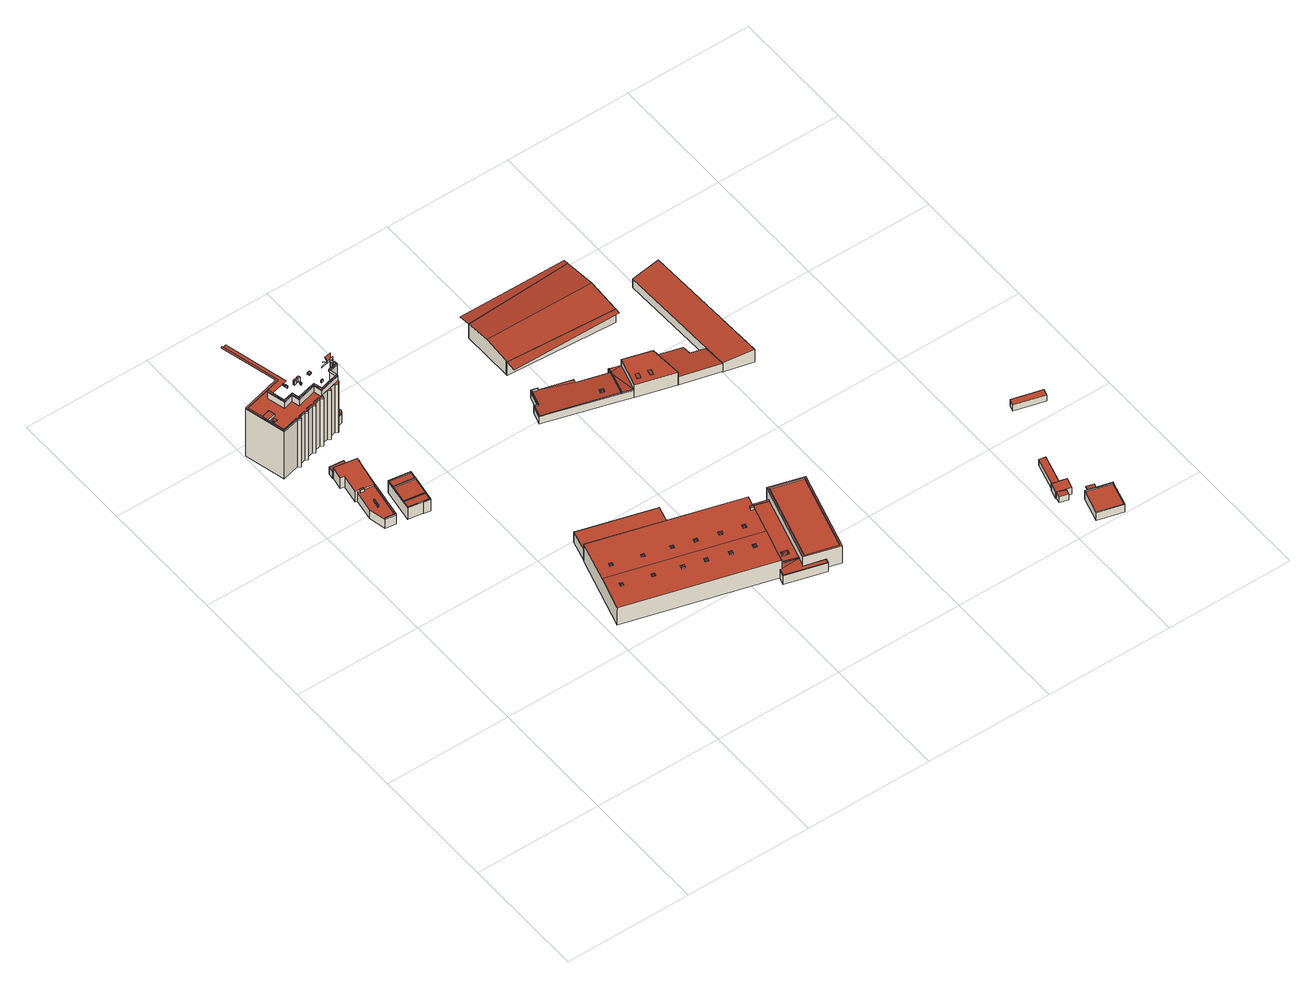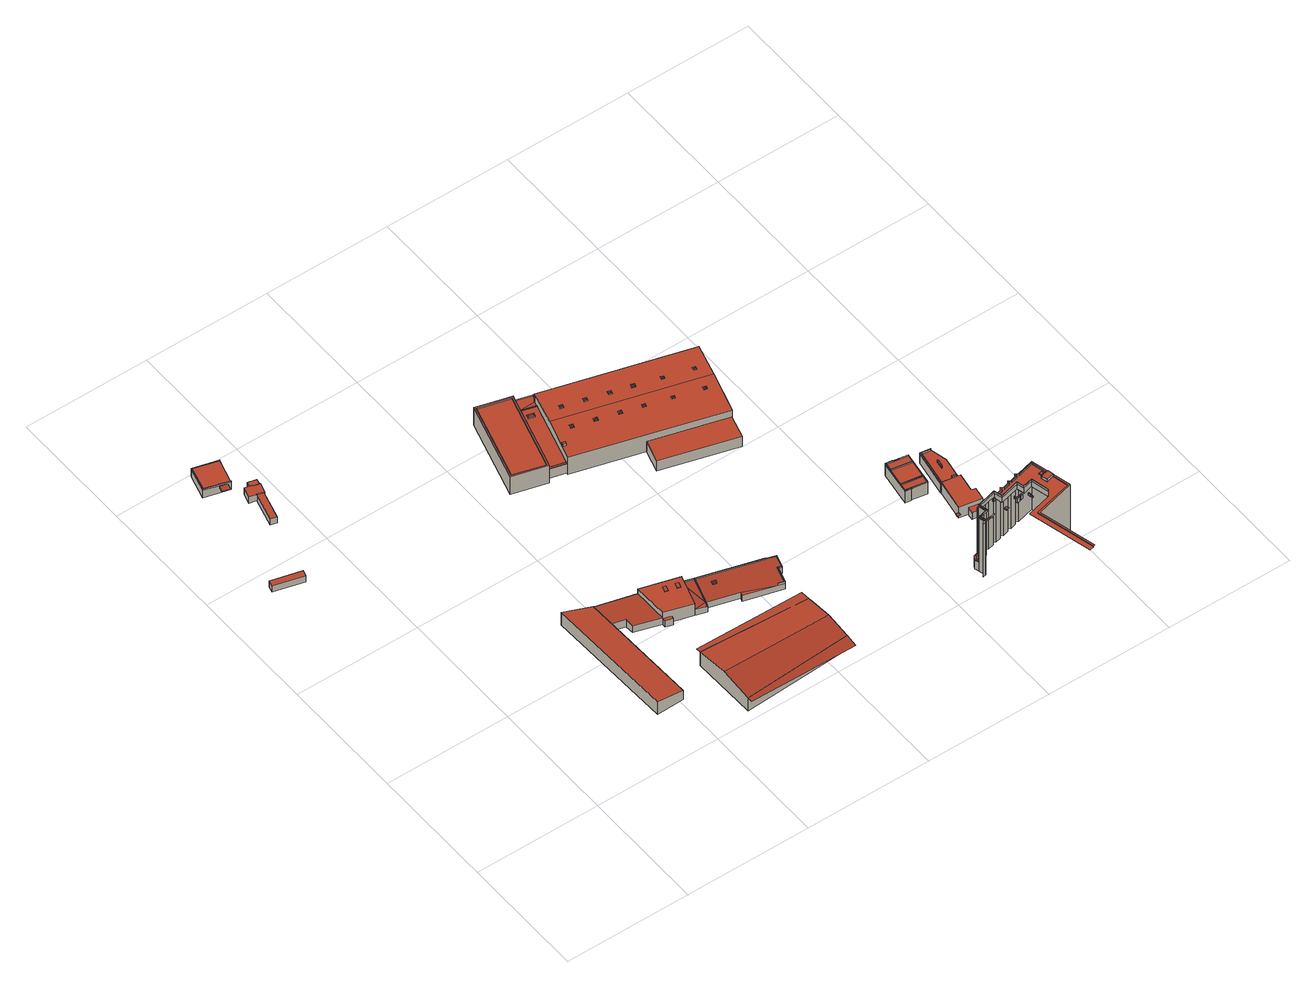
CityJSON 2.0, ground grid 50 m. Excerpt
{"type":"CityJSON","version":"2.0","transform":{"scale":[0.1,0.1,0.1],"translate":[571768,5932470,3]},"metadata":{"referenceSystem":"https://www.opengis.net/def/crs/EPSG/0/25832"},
"CityObjects":{
"building1":{"type":"Building","attributes":{"Grundfläche 2D":"2088.692137","Grundhöhe NN":"3.072"},"children":["building1-1","building1-2","building1-3","building1-4","building1-5","building1-6","building1-7","building1-8","building1-9","building1-10","building1-11"],"geometry":[{"type":"MultiSurface","lod":"3","boundaries":[[[0,1,2,3]],[[4,5,6,7]],[[0,8,9,10]],[[8,0,3,11]],[[12,6,5,13]],[[8,14,15,16,17,9]],[[12,13,18,19,20,21]],[[22,15,14,8,11,23]],[[19,24,25,20]],[[15,26,27,16]],[[26,15,22,28]],[[29,30,31,32]],[[29,32,33,34]],[[34,33,35]],[[35,36,37,34]],[[36,35,38,39]],[[24,40,41,25]],[[26,42,43,27]],[[33,44,35]],[[42,26,28,45]],[[32,46,44,33]],[[35,47,48,38]],[[32,31,49,46]],[[42,50,51,43]],[[40,52,53,41]],[[50,42,45,54]],[[35,44,47]],[[55,49,31,30,56,57,58,59,60,61,62,63,64,65,7,6,12,21,20,25,41,53,66,67,68,69,70,71,72,73,74,75,76,77,78]],[[50,79,80,51]],[[81,82,83,84,85,86,87,88,89,52,40,24,19,18,13,5,4,90,91,92,93,94,95,96,97,98,10,9,17,16,27,43,51,80,99,100,101,102,103,104,105,106,107,108,109]],[[66,53,52,89]],[[79,50,54,110]],[[46,49,55,111]],[[46,111,112,44]],[[44,112,113]],[[47,44,113]],[[47,113,114,48]],[[79,115,99,80]],[[69,68,67,66,89,88,87,86]],[[115,79,110,116]],[[117,100,99,115]],[[69,86,85,84,71,70]],[[117,115,116,118]],[[111,119,120,112]],[[113,121,122,114]],[[117,123,124,102,101,100]],[[125,124,123,117,118,126]],[[72,71,84,83]],[[111,55,78,119]],[[113,112,120,121]],[[124,127,103,102]],[[127,124,125,128]],[[73,72,83,82]],[[127,129,104,103]],[[129,127,128,130]],[[75,74,73,82,81,109]],[[109,108,76,75]],[[129,131,105,104]],[[129,130,132,131]],[[77,76,108,107]],[[133,119,78,77,107]],[[119,133,134,120]],[[120,134,135]],[[121,120,135]],[[136,137,106,105]],[[121,135,138,122]],[[136,105,131,132,139,140]],[[141,135,134,142,143,144]],[[137,145,146,133,107,106]],[[147,140,139,148]],[[149,147,148,150]],[[144,151,152,153,138,135,141]],[[154,143,142,134,133,146,155,156]],[[137,136,140,147,149,157,158,159,145]],[[157,149,150,160]],[[152,151,144,143,154,156,155]],[[158,157,160,161]],[[159,158,161,162]],[[163,164,153,152,165]],[[165,166,163]],[[165,152,155,167,166]],[[145,159,162,168]],[[169,170,171,172,146,145,168,173,174]],[[146,172,171,166,167,155]],[[175,176,174,173]],[[163,166,177]],[[178,179,180,181]],[[178,181,182,183,184,185]],[[186,187,164,163,177]],[[188,189,190,170,169,174,176,191,192]],[[166,171,193,194,195]],[[196,197,183]],[[189,198,193,171,170,190]],[[186,177,166,195,194]],[[199,192,191,176,175,200]],[[201,202,203,196,183]],[[201,204,187,186,205]],[[204,201,206,207,208,209,202,201,183,182]],[[205,206,201]],[[205,186,194,210,206]],[[189,188,192,199,211,212]],[[193,207,206,210,194]],[[193,198,189,212,213,207]],[[208,207,213,214]]],"semantics":{"surfaces":[{"type":"WallSurface"},{"type":"RoofSurface"}],"values":[0,0,0,0,0,0,0,0,0,0,0,0,0,1,1,0,0,0,1,0,0,0,0,0,0,0,1,1,0,1,0,0,0,0,1,1,0,0,0,0,0,0,0,0,0,0,0,0,0,1,0,0,0,0,0,0,0,0,0,0,0,0,1,1,0,0,0,1,0,0,0,0,0,1,0,1,0,0,0,1,1,0,0,0,0,1,0,0,0,1,0,1,0,1,0,1,0,0,1,1,0,0,0,0]}}]},
"building1-1":{"type":"BuildingInstallation","parents":["building1"],"geometry":[{"type":"MultiSurface","lod":"3","boundaries":[[[215,216,217,218]],[[219,220,218,217]],[[215,218,220,221]],[[216,215,221,222]],[[222,219,217,216]]],"semantics":{"surfaces":[{"type":"RoofSurface"},{"type":"WallSurface"}],"values":[0,1,1,1,1]}}]},
"building1-2":{"type":"BuildingInstallation","parents":["building1"],"geometry":[{"type":"MultiSurface","lod":"3","boundaries":[[[223,224,225,226,227]],[[225,224,90,4,7,228]],[[226,225,228,229]],[[63,92,91,223,227,226,229]],[[91,90,224,223]]],"semantics":{"surfaces":[{"type":"RoofSurface"},{"type":"WallSurface"}],"values":[0,1,1,1,1]}}]},
"building1-3":{"type":"BuildingInstallation","parents":["building1"],"geometry":[{"type":"MultiSurface","lod":"3","boundaries":[[[230,231,232,233]],[[233,232,234,235]],[[230,233,235,236]],[[231,230,236,237]],[[232,231,237,234]]],"semantics":{"surfaces":[{"type":"RoofSurface"},{"type":"WallSurface"}],"values":[0,1,1,1,1]}}]},
"building1-4":{"type":"BuildingInstallation","parents":["building1"],"geometry":[{"type":"MultiSurface","lod":"3","boundaries":[[[238,239,240,241]],[[241,240,242,243]],[[238,241,243,244]],[[239,238,244,245]],[[240,239,245,242]]],"semantics":{"surfaces":[{"type":"RoofSurface"},{"type":"WallSurface"}],"values":[0,1,1,1,1]}}]},
"building1-5":{"type":"BuildingInstallation","parents":["building1"],"geometry":[{"type":"MultiSurface","lod":"3","boundaries":[[[246,247,248,249]],[[249,248,250,251]],[[246,249,251,252]],[[247,246,252,253]],[[248,247,253,250]]],"semantics":{"surfaces":[{"type":"RoofSurface"},{"type":"WallSurface"}],"values":[0,1,1,1,1]}}]},
"building1-6":{"type":"BuildingInstallation","parents":["building1"],"geometry":[{"type":"MultiSurface","lod":"3","boundaries":[[[254,255,256,257]],[[257,256,258,259]],[[254,257,259,260]],[[255,254,260,261]],[[256,255,261,258]]],"semantics":{"surfaces":[{"type":"RoofSurface"},{"type":"WallSurface"}],"values":[0,1,1,1,1]}}]},
"building1-7":{"type":"BuildingInstallation","parents":["building1"],"geometry":[{"type":"MultiSurface","lod":"3","boundaries":[[[262,263,264,265,266]],[[264,263,267,268]],[[265,264,268,269]],[[266,265,269,270]],[[267,263,262,266,270,271]]],"semantics":{"surfaces":[{"type":"RoofSurface"},{"type":"WallSurface"}],"values":[0,1,1,1,1]}}]},
"building1-8":{"type":"BuildingInstallation","parents":["building1"],"geometry":[{"type":"MultiSurface","lod":"3","boundaries":[[[272,273,274,275]],[[275,274,276,277]],[[272,275,277,278]],[[273,272,278,279]],[[274,273,279,276]]],"semantics":{"surfaces":[{"type":"RoofSurface"},{"type":"WallSurface"}],"values":[0,1,1,1,1]}}]},
"building1-9":{"type":"BuildingInstallation","parents":["building1"],"geometry":[{"type":"MultiSurface","lod":"3","boundaries":[[[280,281,282,283]],[[284,281,280,285]],[[284,286,282,281]],[[286,287,283,282]],[[280,283,287,285]]],"semantics":{"surfaces":[{"type":"RoofSurface"},{"type":"WallSurface"}],"values":[0,1,1,1,1]}}]},
"building1-10":{"type":"BuildingInstallation","parents":["building1"],"geometry":[{"type":"MultiSurface","lod":"3","boundaries":[[[288,289,290,291,292,293,198,294,295,296]],[[169,174,289,288]],[[174,176,290,289]],[[176,191,192,292,291,290]],[[192,188,189,198,293,292]],[[198,189,190,294]],[[295,294,190,297]],[[296,295,297,298]],[[288,296,298,169]]],"semantics":{"surfaces":[{"type":"RoofSurface"},{"type":"WallSurface"}],"values":[0,1,1,1,1,1,1,1,1]}}]},
"building1-11":{"type":"BuildingInstallation","parents":["building1"],"geometry":[{"type":"MultiSurface","lod":"3","boundaries":[[[299,300,301,302]],[[300,299,303,304]],[[304,305,301,300]],[[306,302,301,305]],[[299,302,306,303]]],"semantics":{"surfaces":[{"type":"RoofSurface"},{"type":"WallSurface"}],"values":[0,1,1,1,1]}}]},
"building2":{"type":"Building","attributes":{"Grundfläche 2D":"209.558646","Grundhöhe NN":"3.446"},"children":["building2-1","building2-2","building2-3","building2-4","building2-5"],"geometry":[{"type":"Solid","lod":"3","boundaries":[[[[307,308,309,310,311,312,313,314,315,316]],[[317,318,319,320,321]],[[322,323,324,325,326,327,328]],[[329,322,328]],[[325,324,330,331]],[[326,325,331,332]],[[310,309,308,307,316,333,329,328,327,326,332,334]],[[335,322,329,333,316,336,337,338]],[[320,323,322,335,338,337,339,321]],[[323,320,340,330,324]],[[311,310,334,341]],[[312,311,341,342]],[[313,312,342,343]],[[314,313,343,344]],[[315,314,344,345]],[[316,315,345,336]],[[317,321,339,346]],[[318,317,346,347]],[[319,318,347,348]],[[320,319,348,340]],[[332,331,330,340,348,347,346,339,337,336,345,344,343,342,341,334]]]],"semantics":{"surfaces":[{"type":"RoofSurface"},{"type":"WallSurface"},{"type":"GroundSurface"}],"values":[[0,0,0,0,1,1,1,1,1,1,1,1,1,1,1,1,1,1,1,1,2]]}}]},
"building2-1":{"type":"BuildingInstallation","parents":["building2"],"geometry":[{"type":"MultiSurface","lod":"3","boundaries":[[[349,350,351,352]],[[352,351,353,354]],[[349,352,354,355]],[[350,349,355,356]],[[351,350,356,353]]],"semantics":{"surfaces":[{"type":"RoofSurface"},{"type":"WallSurface"}],"values":[0,1,1,1,1]}}]},
"building2-2":{"type":"BuildingInstallation","parents":["building2"],"geometry":[{"type":"MultiSurface","lod":"3","boundaries":[[[357,358,359,360]],[[360,359,361,362]],[[357,360,362,363]],[[358,357,363,364]],[[359,358,364,361]]],"semantics":{"surfaces":[{"type":"RoofSurface"},{"type":"WallSurface"}],"values":[0,1,1,1,1]}}]},
"building2-3":{"type":"BuildingInstallation","parents":["building2"],"geometry":[{"type":"MultiSurface","lod":"3","boundaries":[[[365,333,366,367,368,369,370,371,372]],[[333,316,307,366]],[[315,316,333,365]],[[367,366,307,373]],[[373,374,368,367]],[[369,368,374,375]],[[375,312,370,369]],[[312,313,371,370]],[[314,372,371,313]],[[314,315,365,372]]],"semantics":{"surfaces":[{"type":"RoofSurface"},{"type":"WallSurface"}],"values":[0,1,1,1,1,1,1,1,1,1]}}]},
"building2-4":{"type":"BuildingInstallation","parents":["building2"],"geometry":[{"type":"MultiSurface","lod":"3","boundaries":[[[376,377,378,379]],[[378,327,308,309,379]],[[376,379,309,380]],[[377,376,380,381]],[[308,327,378,377,381]]],"semantics":{"surfaces":[{"type":"RoofSurface"},{"type":"WallSurface"}],"values":[0,1,1,1,1]}}]},
"building2-5":{"type":"BuildingInstallation","parents":["building2"],"geometry":[{"type":"MultiSurface","lod":"3","boundaries":[[[382,335,383,384]],[[385,386,384,383]],[[386,387,382,384]],[[387,338,335,382]],[[338,385,383,335]],[[338,387,386,385]]],"semantics":{"surfaces":[{"type":"RoofSurface"},{"type":"WallSurface"},{"type":"OuterCeilingSurface"}],"values":[0,1,1,1,1,2]}}]},
"building3":{"type":"Building","attributes":{"Grundfläche 2D":"117.712034","Grundhöhe NN":"3.607"},"children":["building3-1","building3-2","building3-3","building3-4"],"geometry":[{"type":"Solid","lod":"3","boundaries":[[[[388,389,390,391,392,393,394,395]],[[391,390,396,397]],[[392,391,397,398]],[[393,392,398,399]],[[394,393,399,400]],[[395,394,400,401]],[[388,395,401,402]],[[389,388,402,403]],[[390,389,403,396]],[[403,402,401,400,399,398,397,396]]]],"semantics":{"surfaces":[{"type":"RoofSurface"},{"type":"WallSurface"},{"type":"GroundSurface"}],"values":[[0,1,1,1,1,1,1,1,1,2]]}}]},
"building3-1":{"type":"BuildingInstallation","parents":["building3"],"geometry":[{"type":"MultiSurface","lod":"3","boundaries":[[[404,405,406,407]],[[404,407,408,409]],[[406,405,410,411]]],"semantics":{"surfaces":[{"type":"RoofSurface"},{"type":"WallSurface"}],"values":[0,1,1]}}]},
"building3-2":{"type":"BuildingInstallation","parents":["building3"],"geometry":[{"type":"MultiSurface","lod":"3","boundaries":[[[412,405,404,413,414,415,416,417]],[[390,391,415,414]],[[416,418,419,417]],[[412,420,410,405]],[[409,421,413,404]]],"semantics":{"surfaces":[{"type":"RoofSurface"},{"type":"WallSurface"}],"values":[0,1,1,1,1]}}]},
"building3-3":{"type":"BuildingInstallation","parents":["building3"],"geometry":[{"type":"MultiSurface","lod":"3","boundaries":[[[422,423,424,425,426,414,413,427,407,406,428,429,430,416,415,431]],[[421,432,427,413]],[[408,407,427,432]],[[429,433,434,430]],[[411,435,428,406]],[[434,418,416,430]],[[391,392,431,415]],[[392,393,422,431]],[[393,394,423,422]],[[394,395,424,423]],[[395,388,425,424]],[[388,389,426,425]],[[389,390,414,426]]],"semantics":{"surfaces":[{"type":"RoofSurface"},{"type":"WallSurface"}],"values":[0,1,1,1,1,1,1,1,1,1,1,1,1]}}]},
"building3-4":{"type":"BuildingInstallation","parents":["building3"],"geometry":[{"type":"MultiSurface","lod":"3","boundaries":[[[417,429,428,412]],[[412,428,435,420]],[[429,417,419,433]]],"semantics":{"surfaces":[{"type":"RoofSurface"},{"type":"WallSurface"}],"values":[0,1,1]}}]},
"building4":{"type":"Building","attributes":{"Grundfläche 2D":"280.196807","Grundhöhe NN":"3.121"},"geometry":[{"type":"Solid","lod":"3","boundaries":[[[[436,437,438,439]],[[440,441,439,438]],[[441,442,436,439]],[[442,443,437,436]],[[443,440,438,437]],[[443,442,441,440]]]],"semantics":{"surfaces":[{"type":"RoofSurface"},{"type":"WallSurface"},{"type":"GroundSurface"}],"values":[[0,1,1,1,1,2]]}}]},
"building5":{"type":"Building","attributes":{"Grundfläche 2D":"2054.347065","Grundhöhe NN":"3.204"},"children":["building5-1","building5-2","building5-3","building5-4","building5-5","building5-6","building5-7","building5-8","building5-9","building5-10","building5-11","building5-12","building5-13","building5-14","building5-15","building5-16","building5-17"],"geometry":[{"type":"Solid","lod":"3","boundaries":[[[[444,445,446,447,448,449,450,451]],[[452,453,454,455,456]],[[457,458,459,456,455,460,461,462]],[[463,464,465,466,467,468,469,470,471,472]],[[473,468,467]],[[449,473,467,450]],[[444,451,450,467,474,475,445]],[[446,445,475,476]],[[477,454,453,452,478,479]],[[460,455,454,477,480]],[[468,457,462,461,460,480,481,470,469]],[[448,447,446,476,478,452,456,459,458,457,468,473,449]],[[463,472,482,483]],[[484,466,465,464,463,483,485]],[[467,466,484,474]],[[471,470,481,486]],[[472,471,486,482]],[[484,485,483,482,486,481,480,477,479,478,476,475,474]]]],"semantics":{"surfaces":[{"type":"RoofSurface"},{"type":"WallSurface"},{"type":"GroundSurface"}],"values":[[0,0,0,0,0,1,1,1,1,1,1,1,1,1,1,1,1,2]]}}]},
"building5-1":{"type":"BuildingInstallation","parents":["building5"],"geometry":[{"type":"MultiSurface","lod":"3","boundaries":[[[487,488,489,490]],[[490,489,447,444]],[[487,490,444,445]],[[488,487,445,446]],[[489,488,446,447]]],"semantics":{"surfaces":[{"type":"RoofSurface"},{"type":"WallSurface"}],"values":[0,1,1,1,1]}}]},
"building5-2":{"type":"BuildingInstallation","parents":["building5"],"geometry":[{"type":"MultiSurface","lod":"3","boundaries":[[[491,492,493,494]],[[491,494,495]],[[496,493,492]],[[496,495,494,493]],[[492,491,497,498]],[[498,499,496,492]],[[499,500,495,496]],[[500,497,491,495]]],"semantics":{"surfaces":[{"type":"RoofSurface"},{"type":"WallSurface"}],"values":[0,0,0,0,1,1,1,1]}}]},
"building5-3":{"type":"BuildingInstallation","parents":["building5"],"geometry":[{"type":"MultiSurface","lod":"3","boundaries":[[[501,502,503,504]],[[504,503,450,451]],[[501,504,451,448]],[[502,501,448,449]],[[503,502,449,450]]],"semantics":{"surfaces":[{"type":"RoofSurface"},{"type":"WallSurface"}],"values":[0,1,1,1,1]}}]},
"building5-4":{"type":"BuildingInstallation","parents":["building5"],"geometry":[{"type":"MultiSurface","lod":"3","boundaries":[[[505,506,507]],[[508,507,506,509]],[[510,506,505]],[[511,509,506,510]],[[512,513,505,507]],[[513,514,510,505]],[[514,515,516,509,511,510]],[[516,517,512,507,508,509]]],"semantics":{"surfaces":[{"type":"RoofSurface"},{"type":"WallSurface"}],"values":[0,0,0,0,1,1,1,1]}}]},
"building5-5":{"type":"BuildingInstallation","parents":["building5"],"geometry":[{"type":"MultiSurface","lod":"3","boundaries":[[[518,519,520]],[[520,519,521]],[[522,523,519,518]],[[521,519,523]],[[524,525,518,520]],[[525,526,527,523,522,518]],[[527,528,521,523]],[[528,524,520,521]]],"semantics":{"surfaces":[{"type":"RoofSurface"},{"type":"WallSurface"}],"values":[0,0,0,0,1,1,1,1]}}]},
"building5-6":{"type":"BuildingInstallation","parents":["building5"],"geometry":[{"type":"MultiSurface","lod":"3","boundaries":[[[529,530,531]],[[531,530,532]],[[533,530,529]],[[532,530,533]],[[534,535,529,531]],[[535,536,533,529]],[[536,537,532,533]],[[537,534,531,532]]],"semantics":{"surfaces":[{"type":"RoofSurface"},{"type":"WallSurface"}],"values":[0,0,0,0,1,1,1,1]}}]},
"building5-7":{"type":"BuildingInstallation","parents":["building5"],"geometry":[{"type":"MultiSurface","lod":"3","boundaries":[[[538,539,540,541]],[[541,540,542]],[[543,540,539]],[[542,540,543]],[[544,545,546,539,538,541]],[[546,547,543,539]],[[547,548,542,543]],[[548,544,541,542]]],"semantics":{"surfaces":[{"type":"RoofSurface"},{"type":"WallSurface"}],"values":[0,0,0,0,1,1,1,1]}}]},
"building5-8":{"type":"BuildingInstallation","parents":["building5"],"geometry":[{"type":"MultiSurface","lod":"3","boundaries":[[[549,550,551]],[[551,550,552]],[[553,550,549]],[[552,550,553]],[[554,555,549,551]],[[555,556,553,549]],[[556,557,552,553]],[[557,554,551,552]]],"semantics":{"surfaces":[{"type":"RoofSurface"},{"type":"WallSurface"}],"values":[0,0,0,0,1,1,1,1]}}]},
"building5-9":{"type":"BuildingInstallation","parents":["building5"],"geometry":[{"type":"MultiSurface","lod":"3","boundaries":[[[558,559,560]],[[561,560,559,562]],[[563,559,558]],[[562,559,563]],[[564,565,558,560]],[[565,566,563,558]],[[566,567,562,563]],[[567,568,564,560,561,562]]],"semantics":{"surfaces":[{"type":"RoofSurface"},{"type":"WallSurface"}],"values":[0,0,0,0,1,1,1,1]}}]},
"building5-10":{"type":"BuildingInstallation","parents":["building5"],"geometry":[{"type":"MultiSurface","lod":"3","boundaries":[[[569,570,571]],[[572,571,570,573]],[[574,570,569]],[[575,573,570,574]],[[576,577,569,571]],[[577,578,574,569]],[[578,579,580,573,575,574]],[[580,581,576,571,572,573]]],"semantics":{"surfaces":[{"type":"RoofSurface"},{"type":"WallSurface"}],"values":[0,0,0,0,1,1,1,1]}}]},
"building5-11":{"type":"BuildingInstallation","parents":["building5"],"geometry":[{"type":"MultiSurface","lod":"3","boundaries":[[[582,583,584]],[[584,583,585]],[[586,583,582]],[[585,583,586]],[[587,588,582,584]],[[588,589,586,582]],[[585,586,589,590]],[[587,584,585,590]]],"semantics":{"surfaces":[{"type":"RoofSurface"},{"type":"WallSurface"}],"values":[0,0,0,0,1,1,1,1]}}]},
"building5-12":{"type":"BuildingInstallation","parents":["building5"],"geometry":[{"type":"MultiSurface","lod":"3","boundaries":[[[591,592,593]],[[594,593,592,595]],[[596,592,591]],[[595,592,596]],[[597,598,591,593]],[[598,599,596,591]],[[599,600,595,596]],[[600,601,597,593,594,595]]],"semantics":{"surfaces":[{"type":"RoofSurface"},{"type":"WallSurface"}],"values":[0,0,0,0,1,1,1,1]}}]},
"building5-13":{"type":"BuildingInstallation","parents":["building5"],"geometry":[{"type":"MultiSurface","lod":"3","boundaries":[[[602,603,604]],[[604,603,605]],[[606,603,602]],[[605,603,606]],[[607,608,602,604]],[[608,609,606,602]],[[609,610,605,606]],[[610,607,604,605]]],"semantics":{"surfaces":[{"type":"RoofSurface"},{"type":"WallSurface"}],"values":[0,0,0,0,1,1,1,1]}}]},
"building5-14":{"type":"BuildingInstallation","parents":["building5"],"geometry":[{"type":"MultiSurface","lod":"3","boundaries":[[[611,612,613]],[[614,613,612,615]],[[616,612,611]],[[615,612,616]],[[617,618,611,613]],[[618,619,616,611]],[[619,620,615,616]],[[620,621,617,613,614,615]]],"semantics":{"surfaces":[{"type":"RoofSurface"},{"type":"WallSurface"}],"values":[0,0,0,0,1,1,1,1]}}]},
"building5-15":{"type":"BuildingInstallation","parents":["building5"],"geometry":[{"type":"MultiSurface","lod":"3","boundaries":[[[622,623,624]],[[624,623,625]],[[626,627,623,622]],[[625,623,627]],[[628,629,622,624]],[[629,630,631,627,626,622]],[[631,632,625,627]],[[632,628,624,625]]],"semantics":{"surfaces":[{"type":"RoofSurface"},{"type":"WallSurface"}],"values":[0,0,0,0,1,1,1,1]}}]},
"building5-16":{"type":"BuildingInstallation","parents":["building5"],"geometry":[{"type":"MultiSurface","lod":"3","boundaries":[[[633,634,635,636]],[[636,635,637,638]],[[638,639,633,636]],[[634,633,639,640]],[[640,637,635,634]]],"semantics":{"surfaces":[{"type":"RoofSurface"},{"type":"WallSurface"}],"values":[0,1,1,1,1]}}]},
"building5-17":{"type":"BuildingInstallation","parents":["building5"],"geometry":[{"type":"MultiSurface","lod":"3","boundaries":[[[641,642,643,644,645,646,647,648]],[[464,649,644,643]],[[645,644,649,650]],[[646,645,650,469]],[[470,647,646,469]],[[470,471,648,647]],[[471,472,641,648]],[[472,463,642,641]],[[463,464,643,642]]],"semantics":{"surfaces":[{"type":"RoofSurface"},{"type":"WallSurface"}],"values":[0,1,1,1,1,1,1,1,1]}}]},
"building6":{"type":"Building","attributes":{"Grundfläche 2D":"467.227679","Grundhöhe NN":"3.213"},"geometry":[{"type":"Solid","lod":"3","boundaries":[[[[651,652,653,654]],[[655,656,657,658,659,660],[661,662,663,664]],[[651,654,663,662]],[[652,651,662,661]],[[661,664,653,652]],[[663,654,653,664]],[[655,660,665,666]],[[656,655,666,667]],[[484,658,657,656,667,668]],[[665,660,659,658,484,669]],[[669,484,668,667,666,665]]]],"semantics":{"surfaces":[{"type":"RoofSurface"},{"type":"WallSurface"},{"type":"GroundSurface"}],"values":[[0,0,1,1,1,1,1,1,1,1,2]]}}]},
"building7":{"type":"Building","attributes":{"Grundfläche 2D":"555.078915","Grundhöhe NN":"3.482"},"children":["building7-1","building7-2","building7-3","building7-4","building7-5","building7-6"],"geometry":[{"type":"Solid","lod":"3","boundaries":[[[[670,671,672,673,674]],[[675,676,677,678,679,680,681,682,683,684,685,686]],[[677,676,675,687,688]],[[689,690,677,688,687]],[[691,679,678]],[[692,693,694,695]],[[670,696,697,695,671]],[[698,687,672,671,695,694,699]],[[700,674,673,672,687,675,686]],[[674,700,686,701,696,670]],[[692,695,697,702]],[[693,692,702,703]],[[694,693,703,699]],[[689,687,698,704]],[[677,690,689,704,705]],[[678,677,705,706]],[[691,678,706,707]],[[680,679,691,707,708]],[[681,680,708,709]],[[682,681,709,710]],[[683,682,710,711]],[[701,686,685,684,683,711,712]],[[706,705,704,698,699,703,702,697,696,701,712,711,710,709,708,707]]]],"semantics":{"surfaces":[{"type":"RoofSurface"},{"type":"WallSurface"},{"type":"GroundSurface"}],"values":[[0,0,0,0,0,0,1,1,1,1,1,1,1,1,1,1,1,1,1,1,1,1,2]]}}]},
"building7-1":{"type":"BuildingInstallation","parents":["building7"],"geometry":[{"type":"MultiSurface","lod":"3","boundaries":[[[713,714,715,716]],[[716,715,717,718]],[[713,716,718,719]],[[714,713,719,720]],[[715,714,720,717]]],"semantics":{"surfaces":[{"type":"RoofSurface"},{"type":"WallSurface"}],"values":[0,1,1,1,1]}}]},
"building7-2":{"type":"BuildingInstallation","parents":["building7"],"geometry":[{"type":"MultiSurface","lod":"3","boundaries":[[[721,722,723,724]],[[724,723,725,726]],[[721,724,726,727]],[[722,721,727,728]],[[723,722,728,725]]],"semantics":{"surfaces":[{"type":"RoofSurface"},{"type":"WallSurface"}],"values":[0,1,1,1,1]}}]},
"building7-3":{"type":"BuildingInstallation","parents":["building7"],"geometry":[{"type":"MultiSurface","lod":"3","boundaries":[[[729,730,731]],[[729,732,730]],[[729,731,733]],[[729,733,732]],[[731,730,734,735]],[[733,731,735,736]],[[732,733,736,737]],[[730,732,737,734]]],"semantics":{"surfaces":[{"type":"RoofSurface"},{"type":"WallSurface"}],"values":[0,0,0,0,1,1,1,1]}}]},
"building7-4":{"type":"BuildingInstallation","parents":["building7"],"geometry":[{"type":"MultiSurface","lod":"3","boundaries":[[[738,739,740,741,742]],[[743,742,741,740,744,745]],[[743,746,738,742]],[[685,739,738,746,684]]],"semantics":{"surfaces":[{"type":"RoofSurface"},{"type":"WallSurface"}],"values":[0,1,1,1]}}]},
"building7-5":{"type":"BuildingInstallation","parents":["building7"],"geometry":[{"type":"MultiSurface","lod":"3","boundaries":[[[747,739,700,748]],[[740,739,747,749]],[[750,751,752,740,749,753]],[[751,750,754]],[[675,748,700,686]],[[675,755,747,748]],[[755,676,756,688,757,754,750,753,749,747]],[[757,690,751,754]],[[690,677,744,740,752,751]],[[700,739,685,686]]],"semantics":{"surfaces":[{"type":"RoofSurface"},{"type":"WallSurface"}],"values":[0,0,0,0,1,1,1,1,1,1]}}]},
"building7-6":{"type":"BuildingInstallation","parents":["building7"],"geometry":[{"type":"MultiSurface","lod":"3","boundaries":[[[758,759,760,761,762,763,764,765,766,767,746,743,768,769]],[[679,680,764,763]],[[680,681,765,764]],[[681,682,766,765]],[[682,683,767,766]],[[683,684,746,767]],[[745,770,771,769,768,743]],[[758,769,771,772]],[[760,759,758,772,773,774]],[[761,760,774,775]],[[762,761,775,776]],[[776,679,763,762]]],"semantics":{"surfaces":[{"type":"RoofSurface"},{"type":"WallSurface"}],"values":[0,1,1,1,1,1,1,1,1,1,1,1]}}]},
"building8":{"type":"Building","attributes":{"Grundfläche 2D":"1013.643381","Grundhöhe NN":"3.316"},"geometry":[{"type":"Solid","lod":"3","boundaries":[[[[777,778,779,780,781,782,783]],[[777,783,784,785,786,787]],[[788,778,777,787,789,790]],[[779,778,788,791]],[[782,779,791,792]],[[784,783,782,792,793]],[[787,784,793,789]],[[793,792,791,788,790,789]],[[781,780,779,782]],[[784,787,786,785]]]],"semantics":{"surfaces":[{"type":"RoofSurface"},{"type":"WallSurface"},{"type":"GroundSurface"}],"values":[[0,0,1,1,1,1,1,2,0,0]]}}]},
"building9":{"type":"Building","attributes":{"Grundfläche 2D":"181.516519","Grundhöhe NN":"3.491"},"geometry":[{"type":"Solid","lod":"3","boundaries":[[[[794,795,796,797,798,799]],[[696,800,799,798]],[[800,801,794,799]],[[801,802,795,794]],[[802,803,796,795]],[[803,697,797,796]],[[697,696,798,797]],[[697,803,802,801,800,696]]]],"semantics":{"surfaces":[{"type":"RoofSurface"},{"type":"WallSurface"},{"type":"GroundSurface"}],"values":[[0,1,1,1,1,1,1,2]]}}]},
"building10":{"type":"Building","attributes":{"Grundfläche 2D":"543.459999","Grundhöhe NN":"3.403"},"geometry":[{"type":"Solid","lod":"3","boundaries":[[[[804,805,806,807]],[[805,804,808,809]],[[806,805,809,810]],[[807,806,810,811]],[[804,807,811,808]],[[809,808,811,810]]]],"semantics":{"surfaces":[{"type":"RoofSurface"},{"type":"WallSurface"},{"type":"GroundSurface"}],"values":[[0,1,1,1,1,2]]}}]},
"building11":{"type":"Building","attributes":{"Grundfläche 2D":"7.458236","Grundhöhe NN":"3.162"},"geometry":[{"type":"Solid","lod":"3","boundaries":[[[[812,813,814,815,816,817]],[[818,819,817,816]],[[819,820,812,817]],[[820,821,813,812]],[[821,822,814,813]],[[822,823,815,814]],[[823,818,816,815]],[[823,822,821,820,819,818]]]],"semantics":{"surfaces":[{"type":"RoofSurface"},{"type":"WallSurface"},{"type":"GroundSurface"}],"values":[[0,1,1,1,1,1,1,2]]}}]},
"building12":{"type":"Building","attributes":{"Grundfläche 2D":"23.885582","Grundhöhe NN":"3.164"},"geometry":[{"type":"Solid","lod":"3","boundaries":[[[[824,825,826,827,828,829,830,831]],[[827,826,832,823]],[[828,827,823,822]],[[829,828,822,833]],[[830,829,833,834]],[[831,830,834,835]],[[824,831,835,836]],[[825,824,836,837]],[[826,825,837,832]],[[837,836,835,834,833,822,823,832]]]],"semantics":{"surfaces":[{"type":"RoofSurface"},{"type":"WallSurface"},{"type":"GroundSurface"}],"values":[[0,1,1,1,1,1,1,1,1,2]]}}]},
"building13":{"type":"Building","attributes":{"Grundfläche 2D":"29.261372","Grundhöhe NN":"3.168"},"geometry":[{"type":"Solid","lod":"3","boundaries":[[[[838,839,840,841]],[[839,838,836,842]],[[840,839,842,843]],[[841,840,843,844]],[[838,841,844,836]],[[842,836,844,843]]]],"semantics":{"surfaces":[{"type":"RoofSurface"},{"type":"WallSurface"},{"type":"GroundSurface"}],"values":[[0,1,1,1,1,2]]}}]},
"building14":{"type":"Building","attributes":{"Grundfläche 2D":"104.877637","Grundhöhe NN":"3.150"},"children":["building14-1","building14-2","building14-3"],"geometry":[{"type":"Solid","lod":"3","boundaries":[[[[845,846,847,848,849,850,851,852]],[[852,851,850,853,854]],[[846,845,852,854,855]],[[849,848,847,846,855,856]],[[850,849,856,853]],[[855,854,853,856]]]],"semantics":{"surfaces":[{"type":"RoofSurface"},{"type":"WallSurface"},{"type":"GroundSurface"}],"values":[[0,1,1,1,1,2]]}}]},
"building14-1":{"type":"BuildingInstallation","parents":["building14"],"geometry":[{"type":"MultiSurface","lod":"3","boundaries":[[[857,858,859,860,861,862]],[[863,859,858,864]],[[863,848,860,859]],[[848,849,861,860]],[[849,850,862,861]],[[850,851,857,862]]],"semantics":{"surfaces":[{"type":"RoofSurface"},{"type":"WallSurface"}],"values":[0,1,1,1,1,1]}}]},
"building14-2":{"type":"BuildingInstallation","parents":["building14"],"geometry":[{"type":"MultiSurface","lod":"3","boundaries":[[[865,866,867,868,869,870,871]],[[852,845,846,869,868]],[[846,847,870,869]],[[870,847,872,873,864,858,857,867,866,865,871]],[[852,868,867,857,851]]],"semantics":{"surfaces":[{"type":"RoofSurface"},{"type":"WallSurface"}],"values":[0,1,1,1,1]}}]},
"building14-3":{"type":"BuildingInstallation","parents":["building14"],"geometry":[{"type":"MultiSurface","lod":"3","boundaries":[[[874,875,876,877]],[[878,879,877,876]],[[879,880,874,877]],[[880,881,875,874]],[[881,878,876,875]],[[881,880,879,878]]],"semantics":{"surfaces":[{"type":"RoofSurface"},{"type":"WallSurface"},{"type":"OuterCeilingSurface"}],"values":[0,1,1,1,1,2]}}]},
"building15":{"type":"Building","attributes":{"Grundfläche 2D":"29.310380","Grundhöhe NN":"3.277"},"geometry":[{"type":"Solid","lod":"3","boundaries":[[[[882,883,884,885]],[[886,887,885,884]],[[887,888,882,885]],[[888,889,883,882]],[[889,886,884,883]],[[889,888,887,886]]]],"semantics":{"surfaces":[{"type":"RoofSurface"},{"type":"WallSurface"},{"type":"GroundSurface"}],"values":[[0,1,1,1,1,2]]}}]}
},
"vertices":[
[47,1800,233],[6,1960,233],[6,1960,1],[47,1800,1],[35,1869,238],[51,1806,238],[51,1806,233],[35,1869,233],[113,1817,233],[113,1817,238],[47,1800,238],[113,1817,1],[114,1822,233],[114,1822,238],[121,1813,233],[125,1810,233],[125,1810,238],[121,1813,238],[116,1821,238],[124,1817,238],[124,1817,233],[116,1821,233],[125,1810,1],[121,1813,1],[128,1825,238],[128,1825,233],[131,1822,233],[131,1822,238],[131,1822,1],[94,1954,262],[94,1954,233],[112,1885,233],[112,1885,262],[112,1885,266],[94,1954,266],[113,1887,272],[97,1955,272],[96,1954,271],[113,1887,262],[97,1955,262],[153,1832,238],[153,1832,233],[153,1827,233],[153,1827,238],[150,1895,266],[153,1827,1],[150,1895,262],[152,1897,272],[152,1897,262],[150,1895,233],[163,1821,233],[163,1821,238],[162,1827,238],[162,1827,233],[163,1821,1],[157,1865,233],[96,1954,233],[96,1957,233],[190,1980,233],[126,2231,233],[109,2227,233],[168,1995,233],[13,1956,233],[29,1893,233],[26,1892,233],[32,1868,233],[167,1836,233],[168,1837,233],[190,1841,233],[191,1842,233],[193,1841,233],[200,1837,233],[204,1846,233],[230,1852,233],[231,1851,233],[238,1846,233],[241,1852,233],[242,1852,233],[234,1885,233],[169,1831,233],[169,1831,238],[231,1851,238],[230,1852,238],[204,1846,238],[200,1837,238],[193,1841,238],[191,1842,238],[190,1841,238],[168,1837,238],[167,1836,238],[32,1868,238],[26,1892,238],[29,1893,238],[13,1956,238],[168,1995,238],[109,2227,238],[104,2225,238],[162,2000,238],[6,1960,238],[191,1837,238],[201,1830,238],[204,1835,238],[208,1841,238],[229,1847,238],[240,1840,238],[246,1851,238],[247,1853,238],[242,1852,238],[241,1852,238],[238,1846,238],[169,1831,1],[157,1865,262],[157,1865,266],[159,1868,272],[159,1868,262],[191,1837,233],[191,1837,1],[201,1830,233],[201,1830,1],[234,1885,262],[234,1885,266],[236,1888,272],[236,1888,262],[204,1835,233],[208,1841,233],[208,1841,1],[204,1835,1],[229,1847,233],[229,1847,1],[240,1840,233],[240,1840,1],[246,1851,233],[246,1851,1],[242,1852,262],[242,1852,266],[245,1855,272],[246,1851,240],[247,1853,240],[245,1855,262],[268,1856,1],[268,1856,240],[267,1861,272],[247,1853,266],[267,1858,266],[283,1865,272],[324,1873,240],[324,1873,262],[278,1849,240],[278,1849,1],[285,1860,240],[285,1860,1],[305,1870,272],[321,1875,272],[321,1875,262],[284,1863,266],[324,1873,266],[305,1868,266],[306,1866,240],[316,1858,240],[326,1870,240],[306,1866,1],[316,1858,1],[326,1870,1],[313,1908,272],[313,1908,262],[319,1883,272],[315,1906,266],[322,1878,266],[324,1873,1],[321,1884,45],[315,1906,45],[315,1906,262],[322,1878,262],[322,1878,1],[322,1878,45],[350,1886,1],[350,1886,45],[339,1914,272],[329,1941,269],[303,1934,269],[303,1934,262],[329,1941,262],[331,1940,262],[331,1940,272],[317,1948,272],[317,1948,269],[350,1917,272],[350,1917,262],[358,1902,45],[353,1915,45],[349,1914,45],[351,1888,45],[358,1900,45],[353,1915,262],[353,1915,266],[349,1914,266],[329,1951,283],[328,1951,283],[353,1915,48],[358,1900,1],[351,1888,1],[343,1942,272],[346,1943,272],[355,1957,283],[343,1942,262],[348,1924,272],[346,1943,266],[346,1943,262],[358,1946,262],[358,1946,272],[350,1925,266],[358,1902,1],[353,1915,1],[346,1943,1],[358,1946,1],
[47,1853,236],[59,1856,236],[56,1867,236],[44,1864,236],[56,1867,233],[44,1864,233],[47,1853,233],[59,1856,233],
[26,1892,244],[32,1868,244],[64,1876,244],[58,1900,244],[29,1893,244],[64,1876,233],[58,1900,233],
[157,1930,272],[160,1931,272],[158,1939,272],[155,1939,272],[158,1939,262],[155,1939,262],[157,1930,262],[160,1931,262],
[154,1943,270],[157,1943,270],[156,1950,270],[153,1949,270],[156,1950,262],[153,1949,262],[154,1943,262],[157,1943,262],
[185,1925,282],[193,1927,282],[191,1934,282],[183,1932,282],[191,1934,262],[183,1932,262],[185,1925,262],[193,1927,262],
[203,1913,271],[206,1914,271],[204,1922,271],[202,1921,271],[204,1922,262],[202,1921,262],[203,1913,262],[206,1914,262],
[201,1937,282],[200,1937,282],[202,1929,282],[211,1931,282],[209,1939,282],[200,1937,262],[202,1929,262],[211,1931,262],[209,1939,262],[201,1937,262],
[262,1884,273],[263,1881,273],[271,1883,273],[270,1886,273],[271,1883,262],[270,1886,262],[262,1884,262],[263,1881,262],
[258,1944,268],[248,1941,268],[251,1932,268],[260,1934,268],[248,1941,262],[258,1944,262],[251,1932,262],[260,1934,262],
[321,1884,48],[322,1878,48],[350,1886,48],[351,1888,48],[358,1900,48],[358,1902,48],[349,1914,48],[352,1900,48],[346,1891,48],[352,1900,45],[346,1891,45],
[347,1924,274],[337,1922,274],[338,1917,274],[348,1920,274],[347,1924,262],[337,1922,262],[338,1917,262],[348,1920,262],
[242,1562,48],[201,1569,48],[189,1571,48],[181,1573,48],[166,1485,48],[181,1420,48],[181,1419,48],[222,1412,48],[246,1561,48],[245,1562,48],[235,1720,38],[179,1726,38],[176,1704,38],[178,1704,38],[231,1694,38],[266,1688,56],[178,1704,56],[169,1652,56],[186,1649,56],[173,1574,56],[201,1569,56],[242,1562,56],[245,1562,56],[169,1652,4],[186,1649,4],[173,1574,4],[245,1562,54],[181,1573,4],[266,1688,31],[245,1562,4],[266,1688,4],[266,1688,29],[231,1694,4],[178,1704,4],[166,1485,4],[181,1420,4],[181,1419,4],[222,1412,4],[246,1561,4],[235,1720,4],[179,1726,4],[176,1704,4],
[193,1478,59],[197,1477,59],[199,1487,59],[195,1488,59],[199,1487,48],[195,1488,48],[193,1478,48],[197,1477,48],
[202,1507,58],[199,1508,58],[196,1496,58],[200,1495,58],[196,1496,48],[200,1495,48],[202,1507,48],[199,1508,48],
[246,1561,54],[242,1562,54],[218,1416,54],[183,1422,54],[183,1420,54],[181,1420,54],[181,1419,54],[222,1412,54],[218,1416,48],[183,1422,48],[183,1420,48],
[188,1564,60],[200,1562,60],[201,1569,60],[189,1571,60],[188,1564,48],[200,1562,48],
[267,1699,31],[278,1686,31],[279,1698,31],[278,1686,29],[279,1698,29],[267,1699,29],
[345,1531,62],[345,1530,62],[284,1540,62],[263,1405,62],[323,1396,62],[322,1394,62],[348,1390,62],[369,1528,62],[284,1540,6],[263,1405,6],[323,1396,6],[322,1394,6],[348,1390,6],[369,1528,6],[345,1531,6],[345,1530,6],
[281,1510,66],[280,1507,66],[363,1494,66],[363,1497,66],[363,1497,62],[281,1510,62],[280,1507,62],[363,1494,62],
[269,1438,66],[285,1538,66],[284,1540,66],[263,1405,66],[264,1406,66],[268,1435,66],[264,1406,62],[268,1435,62],[269,1438,62],[285,1538,62],
[322,1394,66],[348,1390,66],[369,1528,66],[345,1531,66],[345,1530,66],[368,1525,66],[352,1424,66],[351,1421,66],[346,1392,66],[323,1396,66],[368,1525,62],[351,1421,62],[346,1392,62],[352,1424,62],
[647,996,50],[623,907,53],[916,825,53],[941,914,50],[916,825,1],[941,914,1],[647,996,1],[623,907,1],
[1252,719,47],[1254,725,47],[1185,744,47],[1183,738,47],[1111,478,47],[1110,475,47],[1179,456,47],[1180,458,47],[1187,750,85],[623,907,85],[622,907,85],[576,744,90],[1141,587,90],[1104,454,85],[1110,475,86],[1111,478,86],[539,612,85],[1098,456,85],[1099,456,85],[1249,399,44],[1249,400,44],[1176,420,44],[1169,422,44],[1179,456,45],[1104,454,44],[1099,456,44],[1098,456,44],[1090,426,43],[1245,383,43],[1110,475,45],[1179,456,2],[1254,725,2],[1185,744,2],[622,907,2],[1187,750,2],[623,907,2],[539,612,2],[1098,456,2],[1245,383,2],[1249,399,2],[1169,422,2],[1176,420,2],[1090,426,2],
[1254,725,50],[1185,744,50],[1183,738,50],[1252,719,50],
[1167,504,51],[1143,511,51],[1147,502,53],[1159,499,53],[1163,490,51],[1138,496,51],[1167,504,47],[1143,511,47],[1138,496,47],[1163,490,47],
[1111,478,50],[1110,475,50],[1179,456,50],[1180,458,50],
[1021,676,91],[1012,671,93],[1017,663,91],[1011,665,91],[1004,667,91],[1008,680,91],[1006,673,91],[1017,663,89],[1021,676,88],[1008,680,88],[1006,673,88],[1004,667,89],[1011,665,89],
[729,659,91],[722,655,93],[726,647,91],[715,651,91],[723,660,91],[718,662,91],[726,647,88],[729,659,88],[723,660,88],[718,662,88],[715,651,88],
[995,585,92],[987,580,93],[992,572,92],[979,575,92],[983,588,92],[992,572,88],[995,585,88],[983,588,88],[979,575,88],
[934,693,91],[936,700,91],[928,695,93],[933,687,91],[920,690,91],[923,703,91],[933,687,89],[934,693,88],[936,700,88],[923,703,88],[920,690,89],
[911,608,92],[903,603,93],[908,595,92],[895,599,92],[899,612,92],[908,595,88],[911,608,88],[899,612,88],[895,599,88],
[1078,562,92],[1070,557,93],[1074,549,92],[1068,551,92],[1062,552,92],[1065,565,92],[1074,549,88],[1078,562,88],[1065,565,88],[1062,552,88],[1068,551,88],
[831,630,92],[823,626,93],[827,618,92],[821,620,92],[815,621,92],[818,634,92],[816,628,92],[827,618,88],[831,630,88],[818,634,88],[816,628,88],[815,621,88],[821,620,88],
[1103,653,91],[1095,648,93],[1099,640,91],[1087,644,91],[1090,657,91],[1099,640,89],[1103,653,88],[1090,657,88],[1087,644,89],
[619,689,91],[612,685,93],[616,678,91],[610,680,91],[605,681,91],[608,693,91],[616,678,88],[619,689,88],[608,693,88],[605,681,88],[610,680,88],
[754,750,91],[747,746,93],[751,739,91],[740,742,91],[743,753,91],[751,739,89],[754,750,88],[743,753,88],[740,742,89],
[854,722,91],[847,718,93],[851,711,91],[846,713,91],[840,714,91],[843,725,91],[851,711,89],[854,722,88],[843,725,88],[840,714,89],[846,713,89],
[644,781,91],[637,777,93],[641,770,91],[630,773,91],[639,782,91],[633,784,91],[641,770,89],[644,781,88],[639,782,88],[633,784,88],[630,773,89],
[1168,692,97],[1171,702,97],[1160,705,97],[1157,695,97],[1160,705,87],[1157,695,87],[1168,692,87],[1171,702,87],
[1245,383,46],[1249,399,46],[1249,400,46],[1244,384,46],[1091,427,46],[1099,456,46],[1098,456,46],[1090,426,46],[1244,384,43],[1091,427,43],
[1386,702,83],[1264,736,83],[1177,426,83],[1300,392,83],[1394,706,88],[1259,744,88],[1171,428,88],[1169,422,88],[1249,400,88],[1304,384,88],[1264,736,88],[1386,702,88],[1300,392,88],[1177,426,88],[1304,384,2],[1394,706,2],[1259,744,2],[1171,428,2],[1249,400,2],
[1345,1349,68],[1340,1480,63],[1231,1512,63],[1196,1394,68],[1195,1392,68],[1196,1394,40],[1183,1503,35],[1182,1508,34],[1063,1542,34],[943,1591,34],[919,1598,34],[900,1532,37],[886,1536,37],[871,1486,40],[910,1475,40],[1152,1405,40],[1195,1392,40],[1231,1512,34],[1184,1508,34],[1188,1525,34],[1187,1523,34],[1066,1556,34],[1340,1494,35],[1313,1502,35],[1309,1489,35],[1340,1480,35],[1345,1349,5],[1340,1480,5],[1231,1512,5],[1309,1489,5],[1195,1392,44],[1195,1392,5],[1340,1494,5],[1313,1502,5],[1188,1525,5],[1182,1508,5],[1063,1542,5],[1066,1556,5],[919,1598,5],[900,1532,5],[886,1536,5],[871,1486,5],[1152,1405,5],
[1274,1392,70],[1280,1412,69],[1269,1415,69],[1263,1395,70],[1269,1415,66],[1263,1395,67],[1274,1392,67],[1280,1412,66],
[1226,1428,69],[1220,1407,70],[1232,1404,70],[1238,1424,69],[1232,1404,67],[1238,1424,66],[1226,1428,66],[1220,1407,67],
[1109,1456,42],[1104,1465,40],[1099,1451,40],[1118,1461,40],[1114,1447,40],[1104,1465,37],[1099,1451,38],[1114,1447,38],[1118,1461,37],
[910,1475,44],[1152,1405,44],[1153,1407,44],[913,1476,44],[910,1477,44],[910,1477,42],[1153,1407,40],[910,1477,40],[910,1475,42],
[1155,1406,44],[1196,1394,44],[1183,1503,39],[1184,1508,39],[1187,1523,38],[1182,1508,39],[1184,1507,39],[1189,1522,38],[1155,1406,40],[1184,1507,34],[1189,1522,34],
[887,1534,42],[901,1530,42],[902,1529,42],[921,1595,42],[942,1589,42],[943,1591,42],[919,1598,42],[900,1532,42],[886,1536,42],[871,1486,42],[909,1477,42],[874,1488,42],[909,1477,40],[874,1488,40],[887,1534,37],[901,1530,37],[902,1529,37],[921,1595,34],[942,1589,34],
[917,1835,85],[918,1733,72],[918,1725,71],[918,1686,66],[1349,1681,66],[1349,1700,69],[1347,1830,85],[1345,1960,69],[1345,1979,66],[916,1985,66],[916,1936,73],[918,1733,3],[916,1936,3],[917,1835,3],[918,1725,3],[1349,1700,3],[1345,1960,3],
[1499,1400,40],[1443,1416,40],[1442,1450,38],[1340,1480,38],[1345,1349,45],[1501,1308,45],[1501,1308,5],[1499,1400,5],[1443,1416,5],[1442,1450,5],
[1611,1279,67],[1596,1793,67],[1487,1790,48],[1501,1308,48],[1611,1279,4],[1596,1793,4],[1487,1790,4],[1501,1308,4],
[2077,160,31],[2082,180,31],[2073,182,31],[2073,184,31],[2049,191,31],[2044,169,31],[2049,191,2],[2044,169,2],[2077,160,2],[2082,180,2],[2073,182,2],[2073,184,2],
[2084,223,33],[2057,230,33],[2046,192,33],[2073,184,33],[2073,182,33],[2101,175,33],[2113,217,33],[2084,224,33],[2046,192,2],[2101,175,2],[2113,217,2],[2084,224,2],[2084,223,2],[2057,230,2],
[2084,223,31],[2115,338,31],[2091,344,31],[2060,229,31],[2115,338,2],[2091,344,2],[2060,229,2],
[2165,121,38],[2123,132,38],[2123,130,38],[2096,34,38],[2096,32,38],[2193,5,38],[2220,103,38],[2221,105,38],[2193,5,1],[2221,105,1],[2123,132,1],[2096,32,1],
[2220,103,41],[2218,103,41],[2192,7,41],[2096,34,41],[2096,32,41],[2193,5,41],[2192,7,38],[2218,103,38],
[2165,118,43],[2218,103,43],[2220,103,43],[2221,105,43],[2123,132,43],[2123,130,43],[2164,118,43],[2164,118,38],[2165,118,38],
[2141,151,34],[2135,129,36],[2165,121,36],[2171,143,34],[2165,121,32],[2171,143,32],[2141,151,32],[2135,129,32],
[2174,614,33],[2167,590,33],[2284,559,33],[2290,583,33],[2284,559,3],[2290,583,3],[2174,614,3],[2167,590,3]
]}
